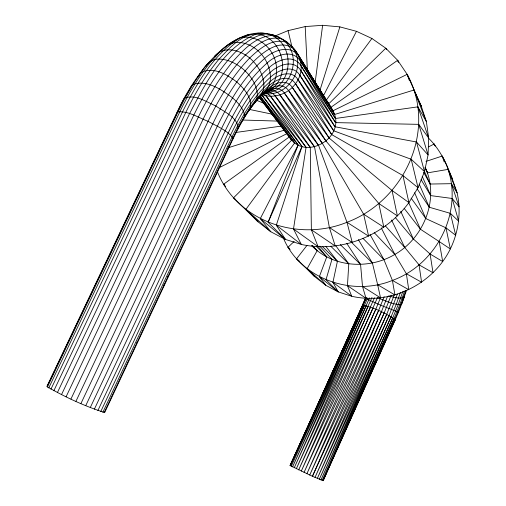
<?xml version="1.0" encoding="UTF-8"?>
<svg xmlns="http://www.w3.org/2000/svg" width="506" height="506" viewBox="0 0 506 506"><rect width="100%" height="100%" fill="white"/><g stroke="black" fill="none" stroke-linecap="round" stroke-linejoin="round"><path stroke-width="0.76" d="M261.501 94.514C275.194 99.758 291.526 92.535 298.053 79.676C304.675 67.937 300.102 53.541 290.469 44.996C242.437 5.484 194.74 73.383 177.233 111.959L46.849 386.546C65.021 397.102 84.685 406.173 104.666 412.554L232.956 138.992C241.691 121.042 251.836 103.148 266.858 89.676C273.366 83.452 286.08 77.892 292.316 87.437L329.178 138.094L392.049 190.471L408.911 202.596L418.032 187.688L424.477 171.635L428.063 154.944L428.696 138.119L426.387 121.668L421.226 106.077L407.159 74.35L397.659 60.29L385.787 48.222L371.916 38.481L356.464 31.315L339.874 26.888L322.626 25.3L305.2 26.571L288.072 30.638L275.258 35.907M428.335 137.999C443.56 152.597 450.441 173.387 457.127 192.875C461.32 211.71 458.702 231.615 450.334 248.958C432.851 284.48 390.461 305.295 351.727 296.257L347.451 285.65L348.786 263.866L335.598 245.41M283.284 237.807C300.273 278.983 352.163 296.845 392.409 280.425C440.783 263.012 468.012 202.147 442.225 156.044L426.008 161.401M311.601 245.581C332.885 267.604 369.102 269.749 394.832 254.429C424.136 237.769 439.727 198.548 425.16 167.265M217.2 171.23C236.922 221.786 298.382 242.108 346.971 222.279C404.149 200.958 437.741 129.77 407.159 74.35L332.999 110.763L330.81 107.386L397.659 60.29L398.709 62.39M315.055 83.117L322.626 25.3M288.357 135.178C302.904 163.242 347.483 137.98 332.999 110.763L297.294 53.358C292.417 45.983 285.251 41.188 277.946 36.533C270.577 35.705 263.677 31.195 256.118 34.047C240.546 34.547 229.073 48.721 219.035 59.088C205.588 75.299 194.892 93.578 185.753 112.503L53.838 390.758M104.173 412.618L232.95 138.03C242.178 119.074 252.886 100.169 268.768 85.957C275.612 79.391 289.04 73.648 295.504 83.768L331.74 134.609L402.953 175.576L408.911 202.596C384.807 235.524 341.461 253.234 301.317 244.442L293.505 228.984L306.073 147.303L270.533 96.266L268.066 93.793L265.106 92.408C289.641 92.807 302.67 58.898 285.479 41.998C271.456 38.184 259.11 49.202 249.629 58.051C232.001 76.362 219.06 98.562 208.048 121.32L75.951 401.302M332.929 282.329L351.727 296.257L338.179 291.873L332.929 282.329L337.407 261.317L325.839 246.409M319.994 90.144L339.874 26.888M276.314 225.208L301.317 244.442L285.416 239.42L276.314 225.208L302 146.481L265.903 95.779L263.455 93.344C286.984 98.297 306.908 68.443 293.322 48.608C279.533 38.418 263.272 52.004 253.468 61.631C236.245 79.638 223.595 101.409 212.811 123.717L80.941 403.522M391.151 295.245L384.143 313.087L312.442 476.285L323.189 480.7L395.23 319.76C385.686 312.816 374.181 307.819 362.713 305.004L290.09 465.507L312.442 476.285L386.717 314.371L394.452 294.467M397.381 294.094L389.063 315.599L317.325 478.436L391.106 316.731L396.293 304.232L400.366 292.576M405.92 290.412L400.904 304.751L394.876 319.28L322.904 480.668L395.23 319.76L394.535 320.089M406.565 290.235L401.555 304.53C393.175 304.935 385.142 300.583 377.438 297.673L301.272 471.162L375.787 309.299L380.601 297.547M384.149 296.712L378.596 310.52L306.87 473.761L381.404 311.791L387.545 296.408M402.415 300.779L404.18 295.953M319.824 246.15L331.968 259.325L325.997 279.761L338.179 291.873L325.725 285.27L319.356 276.611L326.756 256.884L317.724 246.087M259.395 97.342L291.722 140.149L233.563 197.783L258.009 221.78L270.843 231.78L285.416 239.42L268.129 222.242L298.173 144.975L261.963 95.153M366.686 297.458L291.285 466.247L367.735 298.04M369.563 297.914L294.258 467.778L371.973 297.458M374.434 297.851L298.673 469.929L373.08 308.179M365.389 298.376L365.73 298.439L362.625 305.611L362.435 305.207L365.389 298.376L380.854 305.282L398.5 312.177L404.629 296.174L404.338 296.933C399.5 299.565 393.523 297.041 388.519 295.953M401.555 304.53L401.403 303.53M394.054 318.597L320.949 479.947L392.782 317.743L398.235 304.599L402.763 291.633L404.553 291.133L399.791 304.776L394.054 318.597L322.151 480.415L394.876 319.28M395.116 320.032L398.532 312.107L398.089 311.848M363.46 305.023L290.45 465.773L365.528 298.515M375.787 309.299L304.03 472.452L378.596 310.52M381.404 311.791L309.704 475.058L384.143 313.087M386.717 314.371L315.004 477.424L389.063 315.599M391.106 316.731L319.324 479.283L392.782 317.743M368.248 306.358L296.314 468.79L370.537 307.193M364.655 305.263L292.563 466.918L366.268 305.713M328.445 468.284L323.189 480.7M329.083 466.842L332.935 458.215M333.574 456.773L334.536 454.616M335.181 453.174L339.026 444.546M339.671 443.104L341.594 438.791M342.239 437.348L345.124 430.878M345.769 429.436L347.692 425.122M348.33 423.68L349.614 420.802M350.26 419.366L351.221 417.21M352.827 413.611L355.712 407.134M358.918 399.942L360.848 395.622M363.409 389.873L364.377 387.71M365.977 384.117L366.939 381.954M369.507 376.205L370.468 374.042M372.713 369.007L373.358 367.571M376.565 360.373L377.527 358.216M268.129 222.242L302 146.481L261.981 95.134M341.588 352.467L342.239 351.025M346.123 342.372L346.768 340.93M348.065 338.052L349.032 335.889M352.593 327.958L354.535 323.631M356.8 318.584L359.064 313.543M359.709 312.101L361.651 307.774L359.69 312.094M290.09 465.507L362.713 305.004M344.358 345.933L290.204 465.463L290.786 465.64M345.01 344.497L346.964 340.177M347.616 338.735L348.925 335.851M349.576 334.415L351.531 330.095M352.182 328.653L356.097 320.013M356.749 318.571L359.032 313.53M197.859 77.19C202.919 69.537 208.383 58.69 219.035 59.088C227.112 59.189 234.721 62.75 241.115 67.475C248.718 73.433 255.214 81.574 256.997 91.263C258.863 99.252 252.722 105.349 248.364 111.137M90.289 407.526L221.483 128.6C233.209 104.653 246.795 80.694 267.162 62.997C275.928 54.686 293.1 48.538 300.678 61.593L334.548 114.501L413.978 90.024L421.226 106.077L419.733 103.357M94.369 409.19L225.138 130.94C236.403 107.879 249.464 84.831 268.99 67.728C277.37 59.74 293.847 53.585 301.215 66.109L335.408 118.493L417.893 106.855L426.387 121.668L413.978 90.024M97.886 410.568L228.181 133.103C238.965 111.029 251.444 88.967 270.084 72.529C278.066 64.888 293.796 58.772 300.95 70.713L335.554 122.616L418.753 124.356L428.696 138.119L417.893 106.855M100.738 411.612L230.54 135.045C240.805 113.995 252.696 92.977 270.406 77.26C278.003 69.98 292.961 63.946 299.881 75.286L334.978 126.759L416.501 142.003L428.063 154.944L418.753 124.356M102.851 412.301L232.14 136.702C241.887 116.703 253.177 96.747 269.964 81.782C277.174 74.863 291.361 68.955 298.053 79.676L333.694 130.795L411.188 159.251L424.477 171.635L416.501 142.003M136.879 342.726L137.55 341.297M163.716 285.498L164.387 284.068M167.745 276.915L168.416 275.485M227.795 148.872L229.136 146.006M70.948 399.025L203.191 119.043C214.361 95.988 227.504 73.509 245.435 55.015C255.094 46.04 267.712 34.958 281.943 38.911M85.767 405.616L217.333 126.171C229.458 101.434 243.531 76.684 264.651 58.481C273.784 49.879 291.589 43.775 299.356 57.298L332.999 110.763M50.929 389.209L182.552 111.744C196.581 84.078 212.71 54.895 239.8 38.076C248.977 35.363 258.933 38.899 265.739 45.281C280.938 59.057 280.938 85.666 261.166 95.337C268.041 88.841 281.165 80.22 288.584 90.574L326.079 141.142L378.798 203.469L397.393 215.91L392.049 190.471M57.406 392.567L189.535 113.648C205.36 83.686 223.152 47.943 256.118 34.047C284.113 35.863 293.404 80.568 266.63 91.447C292.873 86.703 295.63 45.844 271.912 35.452C255.106 36.83 242.867 50.417 232.267 62.168C218.605 78.847 207.726 97.588 198.39 116.968L66.096 396.767M61.536 394.591L193.792 115.153C205.044 91.978 218.333 69.392 236.485 50.904C245.157 42.852 255.169 34.484 267.529 33.832M47.488 385.68L49.86 380.695M50.537 379.266L54.933 370.006M55.609 368.583L107.025 260.299M107.702 258.87L112.098 249.61M112.775 248.187L169.263 129.213M169.94 127.79L174.336 118.53M175.013 117.107L176.702 113.546M47.387 387.077L178.232 111.472L185.373 97.449L192.982 84.426C207.099 79.575 221.628 89.714 232.52 97.841C237.459 102.263 242.526 107.291 244.271 113.901C245.423 117.809 241.976 120.371 240.546 123.578M48.759 387.969L180.022 111.402C188.732 93.395 198.934 76.014 211.774 60.619C218.061 54.515 223.418 46.331 231.919 43.212C241.153 40.714 250.919 44.509 257.889 50.619C265.365 57.368 270.381 67.083 270.406 77.26C270.71 87.146 263.556 94.786 256.055 100.194M205.866 66.558L206.758 64.8L208.94 62.402M323.258 96.121L356.464 31.315M260.242 96.304L294.713 142.844L245.916 209.345L270.843 231.78L260.299 218.586L298.173 144.975L260.356 96.273M307.123 268.692L325.725 285.27L314.726 276.655L307.123 268.692L317.142 250.717L312.449 245.461M237.529 128.91L238.282 127.575M239.034 126.241L239.793 124.906M185.145 97.304L185.923 95.976M186.701 94.647L187.479 93.313M188.251 91.984L189.029 90.656M189.807 89.328L191.401 85.976L192.982 84.426M243.696 118.284L247.902 111.756M192.293 85.457L200.895 72.668C212.963 66.134 227.099 74.534 236.745 81.966C244.347 88.676 255.359 100.808 248.32 111.225M326.18 100.194L371.916 38.481M308.046 269.179L314.726 276.655L296.573 258.806L306.946 245.442M253.436 104.274C258.901 98.632 264.834 91.972 263.803 83.477C263.133 75.23 259.015 67.633 253.468 61.631C244.265 51.277 224.79 43.813 214.474 56.533L219.117 52.51M222.014 49.999C226.916 44.825 233.329 40.986 239.8 38.076M237.15 129.574L238.225 128.435C237.776 117.373 223.709 111.592 215.803 105.937C206.321 101.889 194.405 93.496 184.089 98.487L177.043 112.832L177.233 111.959C187.941 110.542 198.282 117.588 208.048 121.32C216.669 126.139 226.783 130.004 232.95 138.03L232.956 138.992M328.609 103.913L385.787 48.222L386.559 49.601M290.115 249.578L287.996 247.276L294.182 241.425M225.676 186.518L223.57 184.254L289.274 136.962M241.773 37.596L247.168 35.028L251.646 34.376M428.601 146.86L434.161 144.008L435.204 146.063M266.048 91.731L263.506 93.022C269.502 88.797 279.495 85.565 284.41 93.085L322.531 143.66L363.618 214.183L368.627 236.163L346.971 222.279L318.641 145.583L284.41 93.085M219.016 167.752L287.446 133.388M232.26 42.181L234.367 41.309M228.206 147.758L284.77 129.991M264.935 92.054C270.014 89.853 276.58 89.739 279.919 94.907L318.641 145.583M256.137 33.586L258.383 33.124M425.027 167.929L427.564 172.85L448.038 169.396L452.687 179.535L450.081 174.766M243.025 36.761L244.487 36.546M235.739 132.483L281.905 126.013M423.648 172.318L430.151 184.039L451.403 183.678L457.127 192.875L448.038 169.396M242.684 120.023L277.389 121.086M266.238 91.738L269.723 91.997L272.74 93.427L275.251 95.976L314.517 146.854L329.374 227.523L335.25 246.03L311.367 229.775L310.286 147.429L275.251 95.976M421.093 179.636L430.732 195.613L452.2 198.478L459.151 206.91L451.403 183.678M269.059 34.149L273.607 34.933L274.91 35.717M249.18 109.378L272.342 114.217M417.178 188.871L429.284 207.245L450.391 213.355L458.683 221.217L452.2 198.478M256.422 100.258L263.746 103.243M411.144 198.131L425.837 218.573L446.007 227.858L455.716 235.379L450.391 213.355M381.246 227.883L394.832 254.429L406.356 273.74L421.587 282.234L419.044 264.847L404.743 247.466L385.401 225.916M419.044 264.847L433.01 272.747L430.1 254.006L413.377 238.996L395.331 217.542M370 234.423L383.94 259.667L392.409 280.425L408.766 289.717L406.356 273.74M358.368 239.661L372.403 263.044L377.647 284.701L394.939 294.973L392.409 280.425M430.1 254.006L442.693 261.545L439.183 241.552L420.48 229.262L404.167 208.364M346.812 243.456L360.569 264.455L362.505 286.459L380.537 297.851L377.647 284.701M363.618 214.183L383.826 227.213L378.798 203.469M329.374 227.523L352.265 242.494L346.971 222.279M439.183 241.552L450.334 248.958L446.007 227.858M347.451 285.65L365.99 298.274L362.505 286.459M287.996 247.276L289.274 248.18M293.505 228.984L318.097 246.681L311.367 229.775M223.57 184.254L224.797 185.196M402.953 175.576L418.032 187.688L411.188 159.251M319.356 276.611L338.179 291.873M260.299 218.586L285.416 239.42M296.573 258.806L299.539 261.311M293.423 48.905L296.225 52.554M233.563 197.783L235.277 199.275M330.766 246.264L348.786 263.866M340.31 244.645L360.569 264.455M322.29 246.397L337.407 261.317M351.158 242.001L372.403 263.044M316.244 246.308L326.756 256.884M362.954 238.332L383.94 259.667M245.916 209.345L258.009 221.78L252.899 216.043M312.253 245.663L317.142 250.717M374.2 232.615L394.832 254.429M284.043 40.771L283.101 39.651L287.029 41.985L288.414 43.642M265.903 95.779L306.073 147.303M270.533 96.266L310.286 147.429M259.546 97.215L260.508 98.461M259.148 96.722L294.713 142.844M258.914 97.184L291.722 140.149M104.331 412.118L104.666 412.554M279.919 94.907L314.517 146.854M288.584 90.574L322.531 143.66M298.761 56.564L300.026 58.569M301.291 60.575L302.556 62.586M303.821 64.591L305.086 66.596M306.351 68.601L307.616 70.606M308.881 72.611L330.386 106.715L297.294 53.358M292.316 87.437L326.079 141.142M295.504 83.768L329.178 138.094M299.356 57.298L334.548 114.501M294.543 49.879L296.586 53.206M298.053 79.676L331.74 134.609M300.678 61.593L335.408 118.493M299.881 75.286L333.694 130.795M301.215 66.109L335.554 122.616M300.95 70.713L334.978 126.759M391.568 220.021L404.743 247.466M425.204 167.853L427.564 172.85M400.746 211.337L413.377 238.996M424.332 171.224L430.151 184.039M422.194 176.278L430.732 195.613M408.494 202.147L420.48 229.262M419.291 184.279L429.284 207.245M414.616 192.773L425.837 218.573M407.159 74.35L409.234 80.169M442.225 156.044L444.23 162.028M397.659 60.29L398.095 61.802M434.161 144.008L434.527 145.469M288.072 30.638L292.082 47.393M305.2 26.571L307.357 69.872"/></g></svg>
